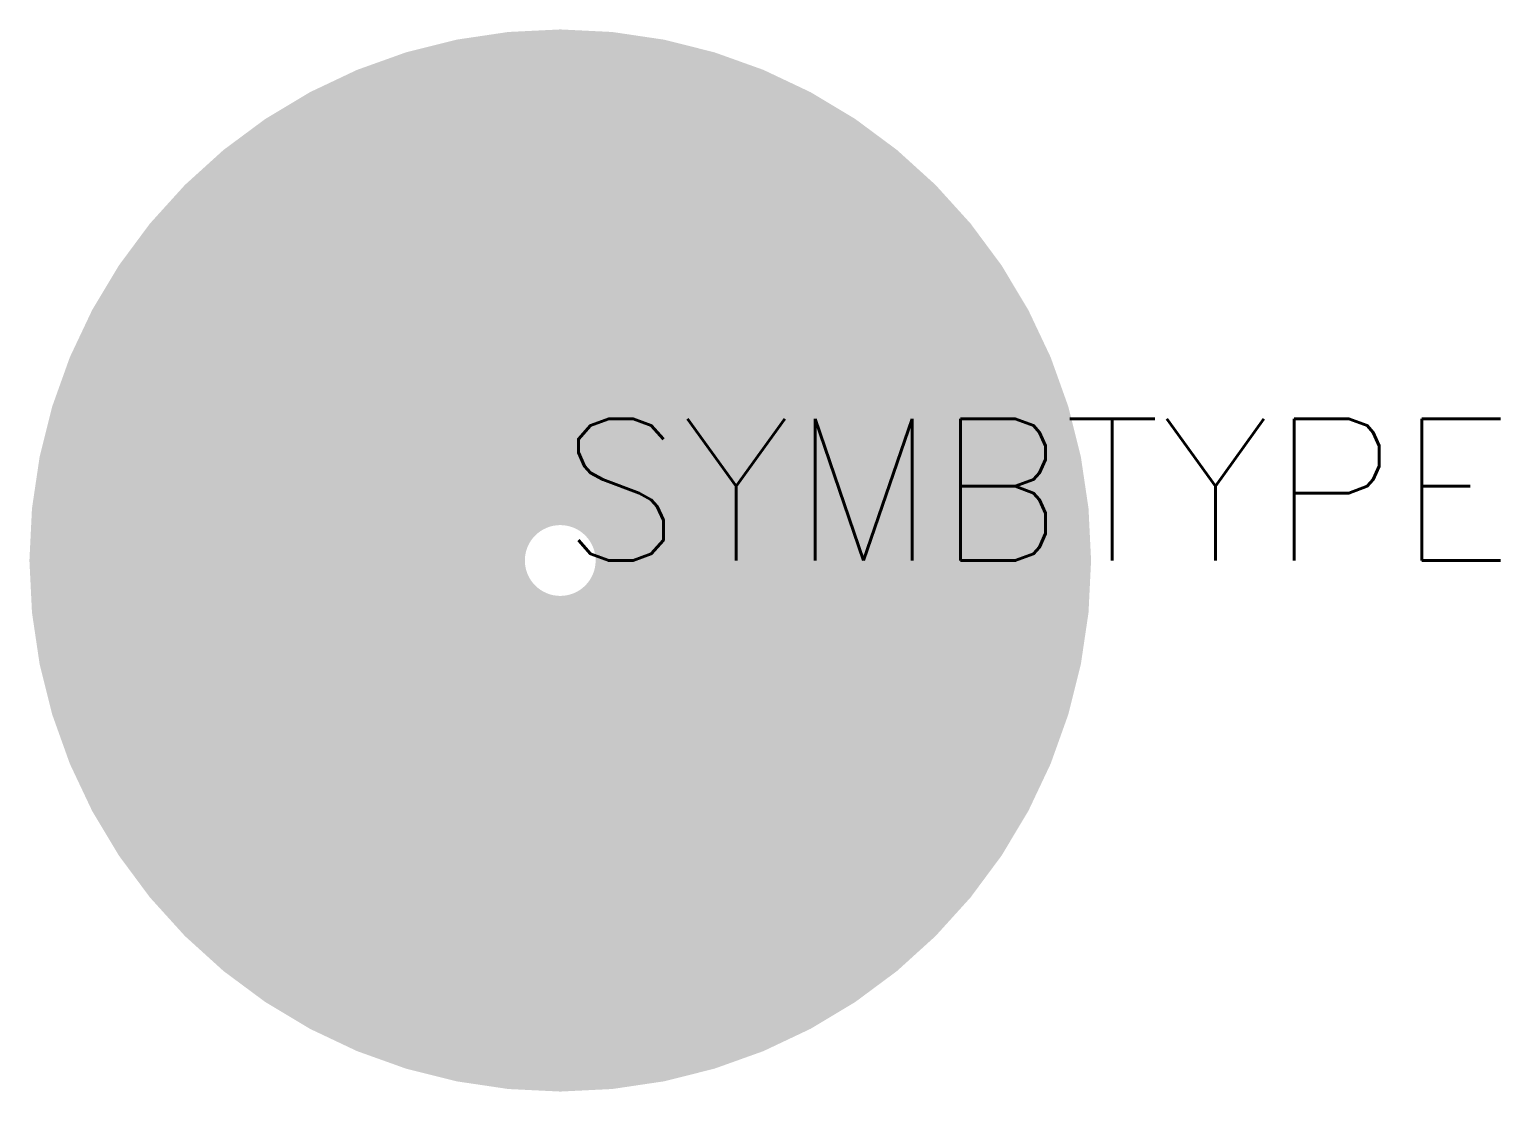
# Model space of a CAD drawing. Extents: x 31.75 to 33.83, y 242.25 to 243.75.
import ezdxf

# ---------------------------------------------------------------- set-up
doc = ezdxf.new("R2010")
doc.units = 0
doc.header["$LTSCALE"] = 6
doc.header["$MEASUREMENT"] = 0
doc.layers.get('0').update_dxf_attribs({"linetype": 'CONTINUOUS'})
doc.layers.add('1', color=7, linetype='CONTINUOUS')
doc.styles.get("Standard").update_dxf_attribs({"font": 'simplex', "width": 0.85})

msp = doc.modelspace()

# ---------------------------------------------------------------- linework, layer by layer
at = {"layer": '1', "const_width": 0.7}
msp.add_lwpolyline([(32.1, 243, 1), (32.9, 243, 1)], format="xyb", close=True, dxfattribs=at)

# ---------------------------------------------------------------- texts
at = {"flags": 1}
msp.add_attdef('SYMBTYPE', (32.5, 243), 'GN', height=0.2, dxfattribs=at)

doc.saveas('drawing.dxf')
